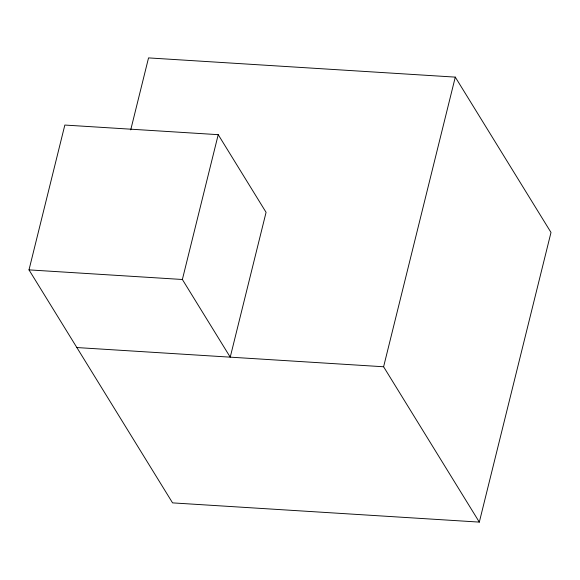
<?xml version="1.0" encoding="UTF-8"?>
<svg xmlns="http://www.w3.org/2000/svg" width="580" height="580" viewBox="0 0 580 580"><rect width="100%" height="100%" fill="white"/><g stroke="black" fill="none" stroke-linecap="round" stroke-linejoin="round"><path stroke-width="0.87" d="M130.725 129.876L148.538 57.898L455.286 77.118L551 232.45L479.319 522.101L172.572 502.882L29 269.881L64.837 125.055L218.218 134.669L266.075 212.331L230.231 357.157L182.374 279.488L218.218 134.669M479.319 522.101L383.605 366.763L455.286 77.118M29 269.881L182.374 279.488M76.857 347.55L383.605 366.763"/></g></svg>
